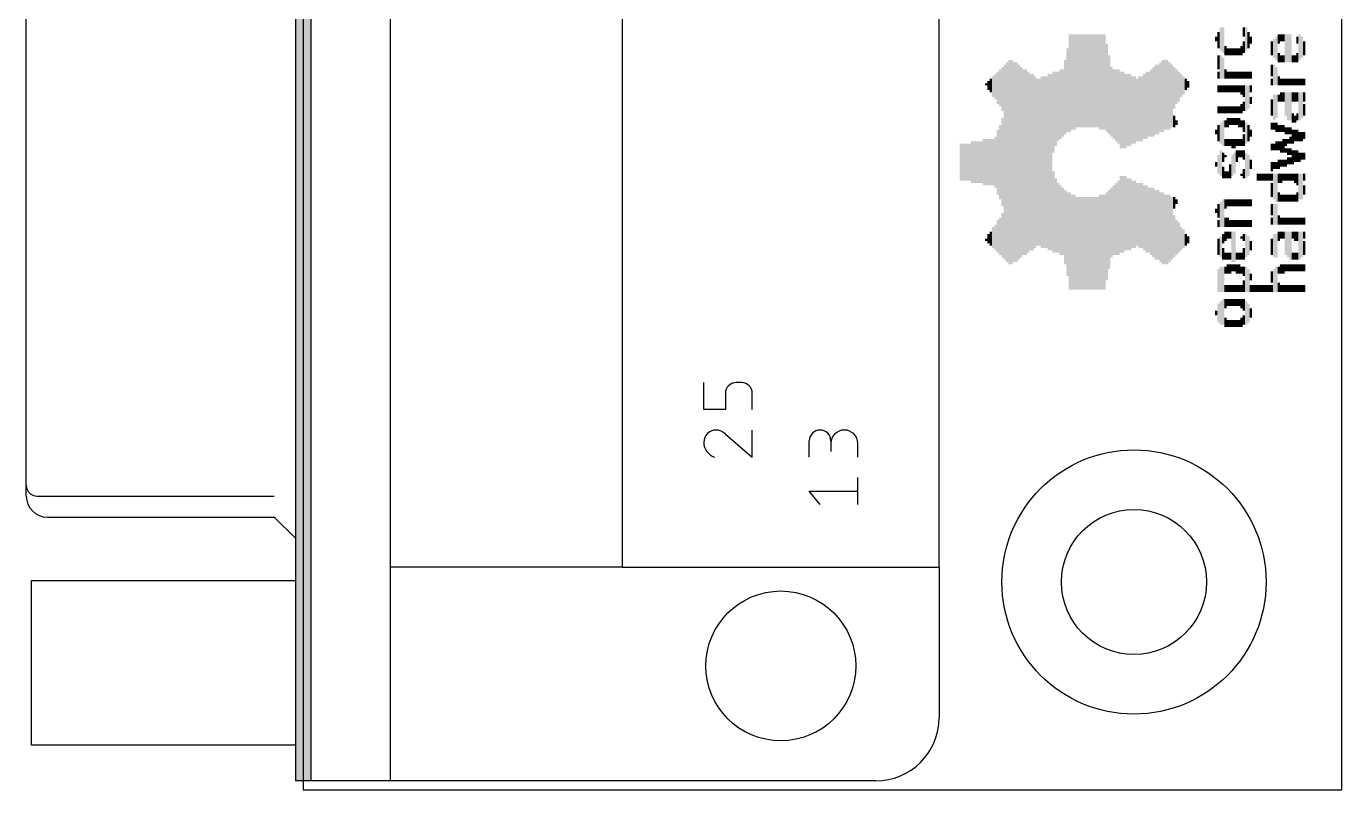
# Model space of a CAD drawing. Extents: x -6.7 to 54.6, y 0 to 76.8.
# Drawn here: x -6.66 to 25, y 0 to 18.38 of the extents above; entities that cross this region are included whole.
import ezdxf

# ---------------------------------------------------------------- set-up
doc = ezdxf.new("R2010")
doc.units = 0
for name, color, linetype in [('20', 30, 'CONTINUOUS'), ('21', 253, 'CONTINUOUS'), ('51', 253, 'CONTINUOUS')]:
    doc.layers.add(name, color=color, linetype=linetype)

# ---------------------------------------------------------------- blocks, each defined once
blk = doc.blocks.new('RECT')
blk.add_solid([(-0.5, -0.5), (0.5, -0.5), (-0.5, 0.5), (0.5, 0.5)])

msp = doc.modelspace()

# ---------------------------------------------------------------- linework, layer by layer
at = {"layer": '20'}
for p, q in [((0, 53), (0, 0)), ((25, 0), (25, 53)), ((0, 0), (25, 0))]:
    msp.add_line(p, q, dxfattribs=at)
at = {"layer": '21'}
for p, q in [((0.197, 0.211), (0.197, 52.789)), ((2.102, 5.3545), (2.102, 47.6455)), ((7.69, 5.3545), (7.69, 47.6455)), ((15.31, 5.3545), (15.31, 47.582)), ((-0.184, 46.947), (-0.184, 6.053)), ((-6.661, 7.069), (-6.661, 45.931)), ((9.6458, 9.1518), (9.6458, 9.8009)), ((10.1651, 9.5413), (10.1651, 9.1518)), ((10.5546, 9.8009), (10.4247, 9.8009)), ((10.8142, 9.1518), (10.8142, 9.5413)), ((10.1651, 9.1518), (9.6458, 9.1518)), ((10.1651, 8.5605), (10.8142, 8.0088)), ((10.8142, 8.0088), (10.8142, 8.6579)), ((12.1858, 8.0088), (12.1858, 8.3983)), ((12.7051, 8.3983), (12.7051, 8.1386)), ((13.3542, 8.0088), (13.3542, 8.3334)), ((13.3542, 6.8658), (13.3542, 7.5149)), ((-6.407, 7.069), (-0.692, 7.069)), ((12.4454, 6.8658), (12.1858, 7.1904)), ((12.1858, 7.1904), (13.3542, 7.1904)), ((-6.153, 6.561), (-0.692, 6.561)), ((-0.692, 6.561), (-0.184, 6.053)), ((-0.184, 6.053), (-0.184, 5.037)), ((2.102, 0.211), (2.102, 5.3545)), ((7.69, 5.3545), (2.102, 5.3545)), ((7.69, 5.3545), (15.31, 5.3545)), ((15.31, 5.3545), (15.31, 1.735)), ((-6.534, 1.0682), (-6.534, 5.037)), ((-6.534, 5.037), (-0.184, 5.037)), ((-0.184, 5.037), (-0.184, 1.0682)), ((-0.184, 1.0682), (-6.534, 1.0682)), ((-0.184, 1.0682), (-0.184, 0.211)), ((0.197, 0.211), (-0.184, 0.211)), ((2.102, 0.211), (0.197, 0.211)), ((13.786, 0.211), (2.102, 0.211))]:
    msp.add_line(p, q, dxfattribs=at)
for radius in [3.1789, 1.7463]:
    msp.add_circle((20, 5), radius, dxfattribs=at)
for centre, radius, start, end in [((10.4247, 9.5413), 0.2596, 90, 180), ((10.5546, 9.5413), 0.2596, 0, 90), ((9.9379, 8.3658), 0.2921, 90, 180), ((9.9379, 8.3442), 0.3137, 43.6034, 90.0002), ((12.4454, 8.3983), 0.2596, 0, 180), ((13.0296, 8.3334), 0.3246, 0, 180), ((10.0211, 8.3658), 0.3753, 180.0001, 252.0554), ((-6.407, 7.323), 0.254, 180, 270), ((-6.153, 7.069), 0.508, 180, 270), ((13.786, 1.735), 1.524, 270, 0)]:
    msp.add_arc(centre, radius, start, end, dxfattribs=at)
at = {"layer": '51'}
msp.add_circle((11.5, 2.98), 1.8034, dxfattribs=at)

# ---------------------------------------------------------------- block references
at = {"layer": '21', "rotation": 90}
for p, xscale, yscale in [((0.0065, 26.5), 52.578, 0.381), ((18.4561, 17.0082), 2.347, 0.0559), ((18.512, 17.0361), 2.2911, 0.0559), ((18.5679, 17.0361), 2.2911, 0.0559), ((18.6238, 17.0641), 2.2352, 0.0559), ((18.6796, 17.0641), 2.2352, 0.0559), ((18.7355, 17.0641), 2.2352, 0.0559), ((18.7914, 17.0641), 2.2352, 0.0559), ((18.8473, 17.0641), 2.2352, 0.0559), ((18.9032, 17.0641), 2.2352, 0.0559), ((18.959, 17.0641), 2.2352, 0.0559), ((19.0149, 17.0641), 2.2352, 0.0559), ((19.0708, 17.0641), 2.2352, 0.0559), ((19.1267, 17.0641), 2.2352, 0.0559), ((19.1826, 17.0361), 2.2911, 0.0559), ((19.2384, 17.0361), 2.2911, 0.0559), ((19.2943, 17.0361), 2.2911, 0.0559), ((21.9766, 18.0699), 0.1118, 0.0559), ((22.0324, 18.042), 0.3912, 0.0559), ((22.0883, 18.0699), 0.5588, 0.0559), ((22.1442, 18.042), 0.6147, 0.0559), ((22.6471, 18.2376), 0.2235, 0.0559), ((22.703, 18.0699), 0.5588, 0.0559), ((22.7589, 18.042), 0.3912, 0.0559), ((22.8148, 18.042), 0.1676, 0.0559), ((23.3736, 17.8464), 0.447, 0.0559), ((23.4294, 17.8464), 0.5588, 0.0559), ((23.4853, 18.0699), 0.2235, 0.0559), ((23.5412, 18.0979), 0.1676, 0.0559), ((23.5971, 18.0979), 0.1676, 0.0559), ((23.653, 17.8464), 0.6706, 0.0559), ((23.7088, 17.8464), 0.6706, 0.0559), ((23.7647, 17.8464), 0.6706, 0.0559), ((23.9324, 18.042), 0.1676, 0.0559), ((23.9882, 17.8743), 0.6147, 0.0559), ((24.0441, 17.8743), 0.5029, 0.0559), ((18.4002, 16.8406), 2.0117, 0.0559), ((19.3502, 16.8965), 2.1234, 0.0559), ((22.2001, 17.7905), 0.2235, 0.0559), ((22.256, 17.7626), 0.1676, 0.0559), ((22.3118, 17.7626), 0.1676, 0.0559), ((22.3677, 17.7626), 0.1676, 0.0559), ((22.4236, 17.7626), 0.1676, 0.0559), ((22.4795, 17.7626), 0.1676, 0.0559), ((22.5354, 17.7626), 0.1676, 0.0559), ((22.5912, 17.7905), 0.2235, 0.0559), ((22.6471, 17.8743), 0.2794, 0.0559), ((23.3177, 17.8464), 0.3353, 0.0559), ((23.4853, 17.6229), 0.2235, 0.0559), ((23.9324, 17.6229), 0.2235, 0.0559), ((24.1, 17.8464), 0.3353, 0.0559), ((16.8915, 15.1083), 4.6939, 0.0559), ((16.9474, 15.1083), 4.8057, 0.0559), ((17.0032, 15.1083), 4.9174, 0.0559), ((17.0591, 15.1083), 4.9174, 0.0559), ((17.115, 15.1083), 4.8057, 0.0559), ((17.1709, 15.1083), 4.8057, 0.0559), ((17.2268, 15.1083), 4.6939, 0.0559), ((18.3444, 16.6729), 1.7882, 0.0559), ((19.4061, 16.7288), 1.8999, 0.0559), ((20.5237, 16.6171), 1.6764, 0.0559), ((20.5796, 16.6171), 1.6764, 0.0559), ((20.6354, 16.6729), 1.6764, 0.0559), ((20.6913, 16.7009), 1.7323, 0.0559), ((20.7472, 16.7288), 1.6764, 0.0559), ((20.8031, 16.7288), 1.6764, 0.0559), ((20.859, 16.7009), 1.6205, 0.0559), ((20.9148, 16.7009), 1.5088, 0.0559), ((22.0324, 17.5111), 0.3353, 0.0559), ((22.0883, 17.3994), 0.5588, 0.0559), ((22.1442, 17.3714), 0.5029, 0.0559), ((23.3177, 17.3156), 0.2794, 0.0559), ((23.3736, 17.2038), 0.5029, 0.0559), ((23.5412, 17.595), 0.1676, 0.0559), ((23.5971, 17.595), 0.1676, 0.0559), ((23.8206, 17.595), 0.1676, 0.0559), ((23.8765, 17.595), 0.1676, 0.0559), ((16.5562, 16.9523), 0.3353, 0.0559), ((16.6121, 16.9244), 0.5029, 0.0559), ((16.668, 16.9244), 0.6147, 0.0559), ((16.7238, 16.8965), 0.7823, 0.0559), ((16.7797, 16.8965), 0.8941, 0.0559), ((16.8356, 16.8685), 1.0617, 0.0559), ((17.2826, 15.1083), 4.5822, 0.0559), ((17.3385, 15.1083), 4.4704, 0.0559), ((17.3944, 15.1083), 4.4704, 0.0559), ((17.4503, 15.1083), 4.3586, 0.0559), ((17.5062, 15.1083), 4.2469, 0.0559), ((17.562, 15.1083), 4.2469, 0.0559), ((17.6179, 15.1083), 4.1351, 0.0559), ((17.6738, 15.1083), 4.0234, 0.0559), ((17.7297, 15.1083), 4.0234, 0.0559), ((17.7856, 15.1083), 4.1351, 0.0559), ((17.8414, 15.1083), 4.1351, 0.0559), ((17.8973, 15.1083), 4.1351, 0.0559), ((17.9532, 15.1083), 4.2469, 0.0559), ((18.0091, 15.1083), 4.2469, 0.0559), ((18.065, 16.3097), 1.9558, 0.0559), ((18.1208, 16.3935), 1.7882, 0.0559), ((18.1767, 16.4494), 1.6764, 0.0559), ((18.2326, 16.5053), 1.6764, 0.0559), ((18.2885, 16.5332), 1.6205, 0.0559), ((19.462, 16.5612), 1.6764, 0.0559), ((19.5178, 16.5053), 1.6764, 0.0559), ((19.5737, 16.4774), 1.7323, 0.0559), ((19.6296, 16.4494), 1.7882, 0.0559), ((19.6855, 16.3656), 1.844, 0.0559), ((19.7414, 16.3656), 1.844, 0.0559), ((19.7972, 16.3377), 1.7882, 0.0559), ((19.8531, 16.3656), 1.7323, 0.0559), ((19.909, 16.3656), 1.7323, 0.0559), ((19.9649, 16.3656), 1.6205, 0.0559), ((20.0208, 16.3656), 1.6205, 0.0559), ((20.0766, 16.3656), 1.5088, 0.0559), ((20.1325, 16.3935), 1.5646, 0.0559), ((20.1884, 16.3935), 1.5646, 0.0559), ((20.2443, 16.4494), 1.5646, 0.0559), ((20.3002, 16.4774), 1.6205, 0.0559), ((20.356, 16.5053), 1.5646, 0.0559), ((20.4119, 16.5332), 1.6205, 0.0559), ((20.4678, 16.5612), 1.6764, 0.0559), ((20.9707, 16.8965), 1.0058, 0.0559), ((21.0266, 16.9244), 0.8382, 0.0559), ((21.0825, 16.9244), 0.7264, 0.0559), ((21.1384, 16.9523), 0.5588, 0.0559), ((21.1942, 16.9523), 0.447, 0.0559), ((21.2501, 16.9803), 0.2794, 0.0559), ((22.0324, 17.2038), 0.1676, 0.0559), ((22.2001, 17.2317), 0.2235, 0.0559), ((22.256, 17.2038), 0.1676, 0.0559), ((22.3118, 17.2038), 0.1676, 0.0559), ((22.3677, 17.2038), 0.1676, 0.0559), ((22.4236, 17.2038), 0.1676, 0.0559), ((22.4795, 17.2038), 0.1676, 0.0559), ((22.5354, 17.2038), 0.1676, 0.0559), ((22.5912, 17.2038), 0.1676, 0.0559), ((22.6471, 17.2038), 0.1676, 0.0559), ((22.703, 17.2038), 0.1676, 0.0559), ((22.7589, 17.2038), 0.1676, 0.0559), ((22.8148, 17.2038), 0.1676, 0.0559), ((23.3177, 17.0361), 0.1676, 0.0559), ((23.4294, 17.1759), 0.447, 0.0559), ((23.4853, 17.0641), 0.2235, 0.0559), ((23.5412, 17.0361), 0.1676, 0.0559), ((23.5971, 17.0361), 0.1676, 0.0559), ((23.653, 17.0361), 0.1676, 0.0559), ((23.7088, 17.0361), 0.1676, 0.0559), ((23.7647, 17.0361), 0.1676, 0.0559), ((23.8206, 17.0361), 0.1676, 0.0559), ((23.8765, 17.0361), 0.1676, 0.0559), ((23.9324, 17.0361), 0.1676, 0.0559), ((23.9882, 17.0361), 0.1676, 0.0559), ((24.0441, 17.0361), 0.1676, 0.0559), ((24.1, 17.0361), 0.1676, 0.0559), ((16.4444, 16.9803), 0.0559, 0.0559), ((16.5003, 16.9523), 0.2235, 0.0559), ((21.306, 16.9803), 0.1676, 0.0559), ((22.0324, 16.8685), 0.1676, 0.0559), ((22.0883, 16.8685), 0.1676, 0.0559), ((22.1442, 16.8685), 0.1676, 0.0559), ((22.2001, 16.8685), 0.1676, 0.0559), ((22.256, 16.8685), 0.1676, 0.0559), ((22.3118, 16.8685), 0.1676, 0.0559), ((22.3677, 16.8685), 0.1676, 0.0559), ((22.4236, 16.8685), 0.1676, 0.0559), ((22.4795, 16.8685), 0.1676, 0.0559), ((22.5354, 16.8685), 0.1676, 0.0559), ((22.5912, 16.8406), 0.2235, 0.0559), ((22.6471, 16.8126), 0.2794, 0.0559), ((22.703, 16.645), 0.6147, 0.0559), ((22.7589, 16.6729), 0.5588, 0.0559), ((22.8148, 16.8685), 0.1676, 0.0559), ((23.5412, 16.6729), 0.2235, 0.0559), ((23.5971, 16.6729), 0.2235, 0.0559), ((23.653, 16.5053), 0.5588, 0.0559), ((23.7088, 16.4494), 0.6706, 0.0559), ((23.7647, 16.4494), 0.6706, 0.0559), ((23.8206, 16.6729), 0.2235, 0.0559), ((23.8765, 16.6729), 0.2235, 0.0559), ((23.9324, 16.6729), 0.2235, 0.0559), ((23.9882, 16.4494), 0.6706, 0.0559), ((24.0441, 16.4774), 0.6147, 0.0559), ((24.1, 16.6729), 0.2235, 0.0559), ((22.5912, 16.3935), 0.2235, 0.0559), ((22.6471, 16.4494), 0.2235, 0.0559), ((22.8148, 16.5891), 0.1676, 0.0559), ((23.3177, 16.4215), 0.3912, 0.0559), ((23.3736, 16.4215), 0.6147, 0.0559), ((23.4294, 16.4494), 0.5588, 0.0559), ((23.4853, 16.645), 0.1676, 0.0559), ((24.1, 16.3656), 0.2794, 0.0559), ((16.8356, 15.1083), 2.1234, 0.0559), ((20.9707, 16.0862), 0.2794, 0.0559), ((22.0324, 16.3656), 0.1676, 0.0559), ((22.0883, 16.3656), 0.1676, 0.0559), ((22.1442, 16.3656), 0.1676, 0.0559), ((22.2001, 16.3656), 0.1676, 0.0559), ((22.256, 16.3656), 0.1676, 0.0559), ((22.256, 16.0583), 0.2235, 0.0559), ((22.3118, 16.3656), 0.1676, 0.0559), ((22.3118, 16.0862), 0.1676, 0.0559), ((22.3677, 16.3656), 0.1676, 0.0559), ((22.3677, 16.0862), 0.1676, 0.0559), ((22.4236, 16.3656), 0.1676, 0.0559), ((22.4236, 16.0862), 0.1676, 0.0559), ((22.4795, 16.3656), 0.1676, 0.0559), ((22.4795, 16.0862), 0.1676, 0.0559), ((22.5354, 16.3656), 0.1676, 0.0559), ((22.5354, 16.0583), 0.2235, 0.0559), ((23.8206, 16.17), 0.2235, 0.0559), ((23.8765, 16.1421), 0.1676, 0.0559), ((23.9324, 16.198), 0.1676, 0.0559), ((16.7238, 15.1083), 1.5646, 0.0559), ((16.7797, 15.1083), 1.7882, 0.0559), ((21.0266, 16.0583), 0.1118, 0.0559), ((21.9766, 15.8347), 0.1118, 0.0559), ((22.0324, 15.8068), 0.3912, 0.0559), ((22.0883, 15.8068), 0.5029, 0.0559), ((22.1442, 15.8068), 0.6147, 0.0559), ((22.2001, 16.0303), 0.1676, 0.0559), ((22.5912, 16.0303), 0.1676, 0.0559), ((22.6471, 15.9744), 0.2794, 0.0559), ((22.703, 15.8068), 0.5029, 0.0559), ((22.7589, 15.8068), 0.3912, 0.0559), ((22.8148, 15.8068), 0.1676, 0.0559), ((23.3177, 15.9744), 0.1676, 0.0559), ((23.3736, 15.9744), 0.1676, 0.0559), ((23.4294, 15.9465), 0.2235, 0.0559), ((23.4853, 15.9186), 0.1676, 0.0559), ((23.5412, 15.9186), 0.1676, 0.0559), ((23.5971, 15.9186), 0.1676, 0.0559), ((23.653, 15.8627), 0.1676, 0.0559), ((23.7088, 15.8627), 0.1676, 0.0559), ((23.7647, 15.8627), 0.1676, 0.0559), ((23.8206, 15.723), 0.3353, 0.0559), ((23.8765, 15.7509), 0.2794, 0.0559), ((23.9324, 15.7509), 0.2794, 0.0559), ((23.9882, 15.723), 0.2235, 0.0559), ((24.0441, 15.723), 0.2235, 0.0559), ((24.1, 15.7509), 0.1676, 0.0559), ((15.8298, 15.1083), 0.8941, 0.0559), ((15.8856, 15.1083), 0.8941, 0.0559), ((15.9415, 15.1083), 0.8941, 0.0559), ((15.9974, 15.1083), 0.8941, 0.0559), ((16.0533, 15.1083), 0.8941, 0.0559), ((16.1092, 15.1083), 1.0058, 0.0559), ((16.165, 15.1083), 1.0058, 0.0559), ((16.2209, 15.1083), 1.0058, 0.0559), ((16.2768, 15.1083), 1.0058, 0.0559), ((16.3327, 15.1083), 1.0058, 0.0559), ((16.3886, 15.1083), 1.1176, 0.0559), ((16.4444, 15.1083), 1.1176, 0.0559), ((16.5003, 15.1083), 1.1176, 0.0559), ((16.5562, 15.1083), 1.1176, 0.0559), ((16.6121, 15.1083), 1.1176, 0.0559), ((16.668, 15.1083), 1.2294, 0.0559), ((22.2001, 15.5833), 0.1676, 0.0559), ((22.256, 15.5833), 0.1676, 0.0559), ((22.3118, 15.5833), 0.1676, 0.0559), ((22.3677, 15.5553), 0.2235, 0.0559), ((22.4236, 15.5553), 0.2235, 0.0559), ((22.4795, 15.5833), 0.1676, 0.0559), ((22.5354, 15.5833), 0.1676, 0.0559), ((22.5912, 15.5833), 0.1676, 0.0559), ((22.6471, 15.6392), 0.2794, 0.0559), ((23.3177, 15.4715), 0.1676, 0.0559), ((23.3736, 15.4715), 0.1676, 0.0559), ((23.4294, 15.4995), 0.2235, 0.0559), ((23.4853, 15.4995), 0.2235, 0.0559), ((23.5412, 15.4715), 0.2794, 0.0559), ((23.5971, 15.4995), 0.3353, 0.0559), ((23.653, 15.5833), 0.1676, 0.0559), ((23.7088, 15.6112), 0.1118, 0.0559), ((23.7647, 15.6392), 0.1676, 0.0559), ((22.0324, 15.0524), 0.447, 0.0559), ((22.0883, 15.0804), 0.6147, 0.0559), ((22.1442, 15.2201), 0.2235, 0.0559), ((22.2001, 15.248), 0.0559, 0.0559), ((22.3677, 15.0245), 0.5029, 0.0559), ((22.4236, 15.0804), 0.5029, 0.0559), ((22.4795, 15.248), 0.2794, 0.0559), ((22.5354, 15.3039), 0.1676, 0.0559), ((22.5912, 15.3039), 0.1676, 0.0559), ((22.6471, 15.2759), 0.2235, 0.0559), ((22.703, 15.0245), 0.6147, 0.0559), ((22.7589, 15.0245), 0.5029, 0.0559), ((23.653, 15.3877), 0.1118, 0.0559), ((23.7088, 15.3598), 0.1676, 0.0559), ((23.7088, 15.1362), 0.1676, 0.0559), ((23.7647, 15.3598), 0.1676, 0.0559), ((23.7647, 15.1362), 0.1676, 0.0559), ((23.8206, 15.2201), 0.3353, 0.0559), ((23.8765, 15.248), 0.2794, 0.0559), ((23.9324, 15.248), 0.2794, 0.0559), ((23.9882, 15.2201), 0.2235, 0.0559), ((24.0441, 15.248), 0.1676, 0.0559), ((24.1, 15.248), 0.1676, 0.0559), ((18.065, 13.9069), 1.9558, 0.0559), ((21.9766, 15.0524), 0.1118, 0.0559), ((22.1442, 14.8568), 0.2794, 0.0559), ((22.2001, 14.801), 0.1676, 0.0559), ((22.256, 14.801), 0.1676, 0.0559), ((22.3118, 14.8848), 0.3353, 0.0559), ((22.6471, 14.8289), 0.2235, 0.0559), ((22.8148, 15.0524), 0.2235, 0.0559), ((23.3177, 14.9965), 0.2235, 0.0559), ((23.3736, 15.0245), 0.1676, 0.0559), ((23.4294, 15.0245), 0.1676, 0.0559), ((23.4853, 15.0524), 0.2235, 0.0559), ((23.5412, 15.0804), 0.1676, 0.0559), ((23.5971, 15.0804), 0.1676, 0.0559), ((23.653, 15.0804), 0.1676, 0.0559), ((18.1208, 13.8231), 1.7882, 0.0559), ((18.1767, 13.7672), 1.6764, 0.0559), ((19.5737, 13.7392), 1.7323, 0.0559), ((19.6296, 13.7672), 1.7882, 0.0559), ((19.6855, 13.851), 1.844, 0.0559), ((19.7414, 13.851), 1.844, 0.0559), ((19.7972, 13.8789), 1.7882, 0.0559), ((19.8531, 13.851), 1.7323, 0.0559), ((19.909, 13.851), 1.7323, 0.0559), ((19.9649, 13.851), 1.6205, 0.0559), ((20.0208, 13.851), 1.6205, 0.0559), ((20.0766, 13.851), 1.5088, 0.0559), ((20.1325, 13.8231), 1.5646, 0.0559), ((20.1884, 13.8231), 1.5646, 0.0559), ((22.5912, 14.801), 0.0559, 0.0559), ((22.9824, 14.7451), 0.1676, 0.0559), ((23.0383, 14.7451), 0.1676, 0.0559), ((23.0942, 14.7451), 0.1676, 0.0559), ((23.15, 14.7451), 0.1676, 0.0559), ((23.2059, 14.7451), 0.1676, 0.0559), ((23.2618, 14.7451), 0.1676, 0.0559), ((23.3177, 14.7451), 0.1676, 0.0559), ((23.3177, 14.4377), 0.3353, 0.0559), ((23.3736, 14.5216), 0.6147, 0.0559), ((23.4294, 14.4936), 0.6706, 0.0559), ((23.4853, 14.7171), 0.2235, 0.0559), ((23.5412, 14.7171), 0.2235, 0.0559), ((23.5971, 14.7451), 0.1676, 0.0559), ((23.653, 14.7451), 0.1676, 0.0559), ((23.7088, 14.7451), 0.1676, 0.0559), ((23.7647, 14.7451), 0.1676, 0.0559), ((23.8206, 14.7451), 0.1676, 0.0559), ((23.8765, 14.7171), 0.2235, 0.0559), ((23.9324, 14.6892), 0.2794, 0.0559), ((23.9882, 14.5216), 0.6147, 0.0559), ((24.0441, 14.5216), 0.6147, 0.0559), ((24.1, 14.7451), 0.1676, 0.0559), ((18.2326, 13.7113), 1.6764, 0.0559), ((18.2885, 13.6834), 1.6205, 0.0559), ((18.3444, 13.5437), 1.7882, 0.0559), ((18.4002, 13.376), 2.0117, 0.0559), ((18.4561, 13.2084), 2.347, 0.0559), ((18.512, 13.1804), 2.2911, 0.0559), ((18.5679, 13.1804), 2.2911, 0.0559), ((18.6238, 13.1525), 2.2352, 0.0559), ((18.6796, 13.1525), 2.2352, 0.0559), ((18.7355, 13.1525), 2.2352, 0.0559), ((18.7914, 13.1525), 2.2352, 0.0559), ((18.8473, 13.1525), 2.2352, 0.0559), ((18.9032, 13.1525), 2.2352, 0.0559), ((18.959, 13.1525), 2.2352, 0.0559), ((19.0149, 13.1525), 2.2352, 0.0559), ((19.0708, 13.1525), 2.2352, 0.0559), ((19.1267, 13.1525), 2.2352, 0.0559), ((19.1826, 13.1804), 2.2911, 0.0559), ((19.2384, 13.1804), 2.2911, 0.0559), ((19.2943, 13.1804), 2.2911, 0.0559), ((19.3502, 13.3201), 2.1234, 0.0559), ((19.4061, 13.4878), 1.8999, 0.0559), ((19.462, 13.6554), 1.6764, 0.0559), ((19.5178, 13.7113), 1.6764, 0.0559), ((20.2443, 13.7672), 1.5646, 0.0559), ((20.3002, 13.7392), 1.6205, 0.0559), ((20.356, 13.7113), 1.5646, 0.0559), ((20.4119, 13.6834), 1.6205, 0.0559), ((20.4678, 13.6554), 1.6764, 0.0559), ((20.5237, 13.5995), 1.6764, 0.0559), ((20.5796, 13.5995), 1.6764, 0.0559), ((20.6354, 13.5437), 1.6764, 0.0559), ((20.6913, 13.5157), 1.7323, 0.0559), ((20.7472, 13.4878), 1.6764, 0.0559), ((20.8031, 13.4878), 1.6764, 0.0559), ((20.859, 13.5157), 1.6205, 0.0559), ((20.9148, 13.5157), 1.5088, 0.0559), ((20.9707, 14.1304), 0.2794, 0.0559), ((23.4853, 14.2701), 0.2235, 0.0559), ((23.5412, 14.2422), 0.1676, 0.0559), ((23.5971, 14.2422), 0.1676, 0.0559), ((23.653, 14.2422), 0.1676, 0.0559), ((23.7088, 14.2422), 0.1676, 0.0559), ((23.7647, 14.2422), 0.1676, 0.0559), ((23.8206, 14.2422), 0.1676, 0.0559), ((23.8765, 14.2422), 0.1676, 0.0559), ((23.9324, 14.2701), 0.2235, 0.0559), ((24.1, 14.4377), 0.2235, 0.0559), ((21.0266, 14.1583), 0.1118, 0.0559), ((21.9766, 13.9348), 0.1118, 0.0559), ((22.0324, 13.9348), 0.3353, 0.0559), ((22.0883, 13.851), 0.6147, 0.0559), ((22.1442, 13.8789), 0.6706, 0.0559), ((22.2001, 14.1025), 0.2235, 0.0559), ((22.256, 14.1304), 0.1676, 0.0559), ((22.3118, 14.1304), 0.1676, 0.0559), ((22.3677, 14.1304), 0.1676, 0.0559), ((22.4236, 14.1304), 0.1676, 0.0559), ((22.4795, 14.1304), 0.1676, 0.0559), ((22.5354, 14.1304), 0.1676, 0.0559), ((22.5912, 14.1304), 0.1676, 0.0559), ((22.6471, 14.1304), 0.1676, 0.0559), ((22.703, 14.1304), 0.1676, 0.0559), ((22.7589, 14.1304), 0.1676, 0.0559), ((22.8148, 14.1304), 0.1676, 0.0559), ((23.3177, 13.9628), 0.2794, 0.0559), ((23.3736, 13.851), 0.5029, 0.0559), ((23.4294, 13.851), 0.5029, 0.0559), ((16.7238, 13.3201), 0.7823, 0.0559), ((16.7797, 13.3201), 0.8941, 0.0559), ((16.8356, 13.3481), 1.0617, 0.0559), ((20.9707, 13.3201), 1.0058, 0.0559), ((21.0266, 13.2922), 0.8382, 0.0559), ((21.0825, 13.2922), 0.7264, 0.0559), ((22.0324, 13.6275), 0.1676, 0.0559), ((22.2001, 13.6554), 0.2235, 0.0559), ((22.256, 13.6554), 0.2235, 0.0559), ((22.3118, 13.6275), 0.1676, 0.0559), ((22.3677, 13.6275), 0.1676, 0.0559), ((22.4236, 13.6275), 0.1676, 0.0559), ((22.4795, 13.6275), 0.1676, 0.0559), ((22.5354, 13.6275), 0.1676, 0.0559), ((22.5912, 13.6275), 0.1676, 0.0559), ((22.6471, 13.6275), 0.1676, 0.0559), ((22.703, 13.6275), 0.1676, 0.0559), ((22.7589, 13.6275), 0.1676, 0.0559), ((22.8148, 13.6275), 0.1676, 0.0559), ((23.3177, 13.6834), 0.1676, 0.0559), ((23.4853, 13.7113), 0.2235, 0.0559), ((23.5412, 13.6834), 0.1676, 0.0559), ((23.5971, 13.6834), 0.1676, 0.0559), ((23.653, 13.6834), 0.1676, 0.0559), ((23.7088, 13.6834), 0.1676, 0.0559), ((23.7647, 13.6834), 0.1676, 0.0559), ((23.8206, 13.6834), 0.1676, 0.0559), ((23.8765, 13.6834), 0.1676, 0.0559), ((23.9324, 13.6834), 0.1676, 0.0559), ((23.9882, 13.6834), 0.1676, 0.0559), ((24.0441, 13.6834), 0.1676, 0.0559), ((24.1, 13.6834), 0.1676, 0.0559), ((16.5003, 13.2643), 0.2235, 0.0559), ((16.5562, 13.2643), 0.3353, 0.0559), ((16.6121, 13.2922), 0.5029, 0.0559), ((16.668, 13.2922), 0.6147, 0.0559), ((21.1384, 13.2643), 0.5588, 0.0559), ((21.1942, 13.2643), 0.447, 0.0559), ((21.2501, 13.2363), 0.2794, 0.0559), ((21.306, 13.2363), 0.1676, 0.0559), ((22.0883, 13.0687), 0.5029, 0.0559), ((22.1442, 13.2643), 0.2235, 0.0559), ((22.2001, 13.3201), 0.2235, 0.0559), ((22.256, 13.3481), 0.1676, 0.0559), ((22.3118, 13.3481), 0.1676, 0.0559), ((22.3677, 13.0687), 0.7264, 0.0559), ((22.4236, 13.0687), 0.7264, 0.0559), ((22.5912, 13.2922), 0.0559, 0.0559), ((22.6471, 13.2922), 0.1676, 0.0559), ((22.703, 13.0966), 0.5588, 0.0559), ((22.7589, 13.0966), 0.447, 0.0559), ((23.3736, 13.0966), 0.5588, 0.0559), ((23.4294, 13.0966), 0.5588, 0.0559), ((23.4853, 13.3201), 0.2235, 0.0559), ((23.5412, 13.3481), 0.1676, 0.0559), ((23.5971, 13.3481), 0.1676, 0.0559), ((23.653, 13.1525), 0.5588, 0.0559), ((23.7088, 13.1246), 0.6147, 0.0559), ((23.7647, 13.0966), 0.6706, 0.0559), ((23.8206, 13.3481), 0.1676, 0.0559), ((23.8765, 13.3201), 0.2235, 0.0559), ((23.9324, 13.3201), 0.2235, 0.0559), ((23.9882, 13.0966), 0.6706, 0.0559), ((24.0441, 13.1246), 0.6147, 0.0559), ((24.1, 13.3481), 0.1676, 0.0559), ((16.4444, 13.2363), 0.0559, 0.0559), ((22.0324, 13.0687), 0.3912, 0.0559), ((22.1442, 12.901), 0.2794, 0.0559), ((22.6471, 12.901), 0.2794, 0.0559), ((22.8148, 13.0966), 0.2235, 0.0559), ((23.3177, 13.0687), 0.3912, 0.0559), ((24.1, 13.0407), 0.3353, 0.0559), ((22.2001, 12.8452), 0.1676, 0.0559), ((22.256, 12.8452), 0.1676, 0.0559), ((22.3118, 12.8452), 0.1676, 0.0559), ((22.4795, 12.8452), 0.1676, 0.0559), ((22.5354, 12.8452), 0.1676, 0.0559), ((22.5912, 12.8452), 0.1676, 0.0559), ((23.8206, 12.8452), 0.1676, 0.0559), ((23.8765, 12.8452), 0.1676, 0.0559), ((23.9324, 12.8452), 0.1676, 0.0559), ((22.0324, 12.2584), 0.5588, 0.0559), ((22.0883, 12.2864), 0.6147, 0.0559), ((22.1442, 12.2864), 0.6147, 0.0559), ((22.2001, 12.5099), 0.1676, 0.0559), ((22.256, 12.5378), 0.2235, 0.0559), ((22.3118, 12.5378), 0.2235, 0.0559), ((22.3677, 12.5658), 0.1676, 0.0559), ((22.4236, 12.5658), 0.1676, 0.0559), ((22.4795, 12.5378), 0.2235, 0.0559), ((22.5354, 12.5378), 0.2235, 0.0559), ((22.5912, 12.5099), 0.1676, 0.0559), ((22.6471, 12.4819), 0.2235, 0.0559), ((22.703, 12.2864), 0.6147, 0.0559), ((22.7589, 12.2584), 0.5588, 0.0559), ((22.8148, 12.3422), 0.1676, 0.0559), ((23.3177, 12.3422), 0.2794, 0.0559), ((23.3736, 12.2584), 0.5588, 0.0559), ((23.4294, 12.2864), 0.6147, 0.0559), ((23.4853, 12.5099), 0.1676, 0.0559), ((23.5412, 12.5378), 0.2235, 0.0559), ((23.5971, 12.5378), 0.2235, 0.0559), ((23.653, 12.5658), 0.1676, 0.0559), ((23.7088, 12.5658), 0.1676, 0.0559), ((23.7647, 12.5658), 0.1676, 0.0559), ((23.8206, 12.5658), 0.1676, 0.0559), ((23.8765, 12.5658), 0.1676, 0.0559), ((23.9324, 12.5658), 0.1676, 0.0559), ((23.9882, 12.5658), 0.1676, 0.0559), ((24.0441, 12.5658), 0.1676, 0.0559), ((24.1, 12.5658), 0.1676, 0.0559), ((22.2001, 12.0628), 0.1676, 0.0559), ((22.256, 12.0628), 0.1676, 0.0559), ((22.3118, 12.0628), 0.1676, 0.0559), ((22.3677, 12.0628), 0.1676, 0.0559), ((22.4236, 12.0628), 0.1676, 0.0559), ((22.4795, 12.0628), 0.1676, 0.0559), ((22.5354, 12.0628), 0.1676, 0.0559), ((22.5912, 12.0628), 0.1676, 0.0559), ((22.6471, 12.1187), 0.2794, 0.0559), ((22.8148, 12.0628), 0.1676, 0.0559), ((22.8706, 12.0628), 0.1676, 0.0559), ((22.9265, 12.0628), 0.1676, 0.0559), ((22.9824, 12.0628), 0.1676, 0.0559), ((23.0383, 12.0628), 0.1676, 0.0559), ((23.0942, 12.0628), 0.1676, 0.0559), ((23.15, 12.0628), 0.1676, 0.0559), ((23.2059, 12.0628), 0.1676, 0.0559), ((23.2618, 12.0628), 0.1676, 0.0559), ((23.3177, 12.0628), 0.1676, 0.0559), ((23.4853, 12.0908), 0.2235, 0.0559), ((23.5412, 12.0628), 0.1676, 0.0559), ((23.5971, 12.0628), 0.1676, 0.0559), ((23.653, 12.0628), 0.1676, 0.0559), ((23.7088, 12.0628), 0.1676, 0.0559), ((23.7647, 12.0628), 0.1676, 0.0559), ((23.8206, 12.0628), 0.1676, 0.0559), ((23.8765, 12.0628), 0.1676, 0.0559), ((23.9324, 12.0628), 0.1676, 0.0559), ((23.9882, 12.0628), 0.1676, 0.0559), ((24.0441, 12.0628), 0.1676, 0.0559), ((24.1, 12.0628), 0.1676, 0.0559), ((22.0883, 11.4761), 0.5588, 0.0559), ((22.1442, 11.504), 0.6147, 0.0559), ((22.2001, 11.6996), 0.2235, 0.0559), ((22.256, 11.7276), 0.1676, 0.0559), ((22.3118, 11.7276), 0.1676, 0.0559), ((22.3677, 11.7276), 0.1676, 0.0559), ((22.4236, 11.7276), 0.1676, 0.0559), ((22.4795, 11.7276), 0.1676, 0.0559), ((22.5354, 11.7276), 0.1676, 0.0559), ((22.5912, 11.6996), 0.2235, 0.0559), ((22.6471, 11.6717), 0.2794, 0.0559), ((22.703, 11.4761), 0.5588, 0.0559), ((21.9766, 11.4761), 0.1118, 0.0559), ((22.0324, 11.4761), 0.447, 0.0559), ((22.6471, 11.3085), 0.2235, 0.0559), ((22.7589, 11.4761), 0.447, 0.0559), ((22.8148, 11.4761), 0.2235, 0.0559), ((22.2001, 11.2526), 0.2235, 0.0559), ((22.256, 11.2246), 0.1676, 0.0559), ((22.3118, 11.2246), 0.1676, 0.0559), ((22.3677, 11.2246), 0.1676, 0.0559), ((22.4236, 11.2246), 0.1676, 0.0559), ((22.4795, 11.2246), 0.1676, 0.0559), ((22.5354, 11.2246), 0.1676, 0.0559), ((22.5912, 11.2526), 0.2235, 0.0559)]:
    msp.add_blockref('RECT', p, dxfattribs=dict(at, xscale=xscale, yscale=yscale))

doc.saveas('drawing.dxf')
